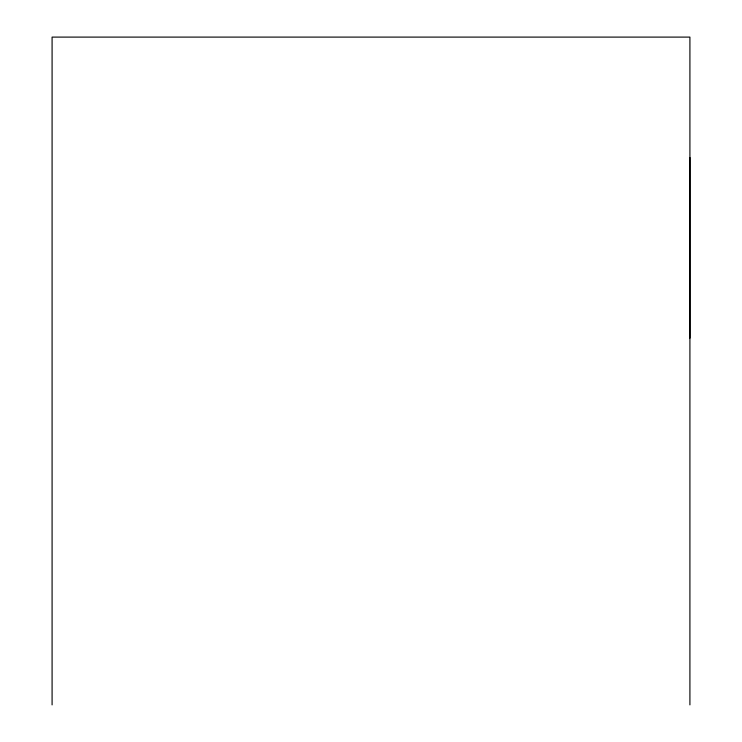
<?xml version="1.0" encoding="UTF-8"?>
<svg xmlns="http://www.w3.org/2000/svg" width="742" height="742" viewBox="0 0 742 742"><rect width="100%" height="100%" fill="white"/><g stroke="black" fill="none" stroke-linecap="round" stroke-linejoin="round"><path stroke-width="1.11" d="M689.912 338.139L689.912 157.49M689.912 704.9L689.912 37.1L52.088 37.1L52.088 704.9"/></g></svg>
